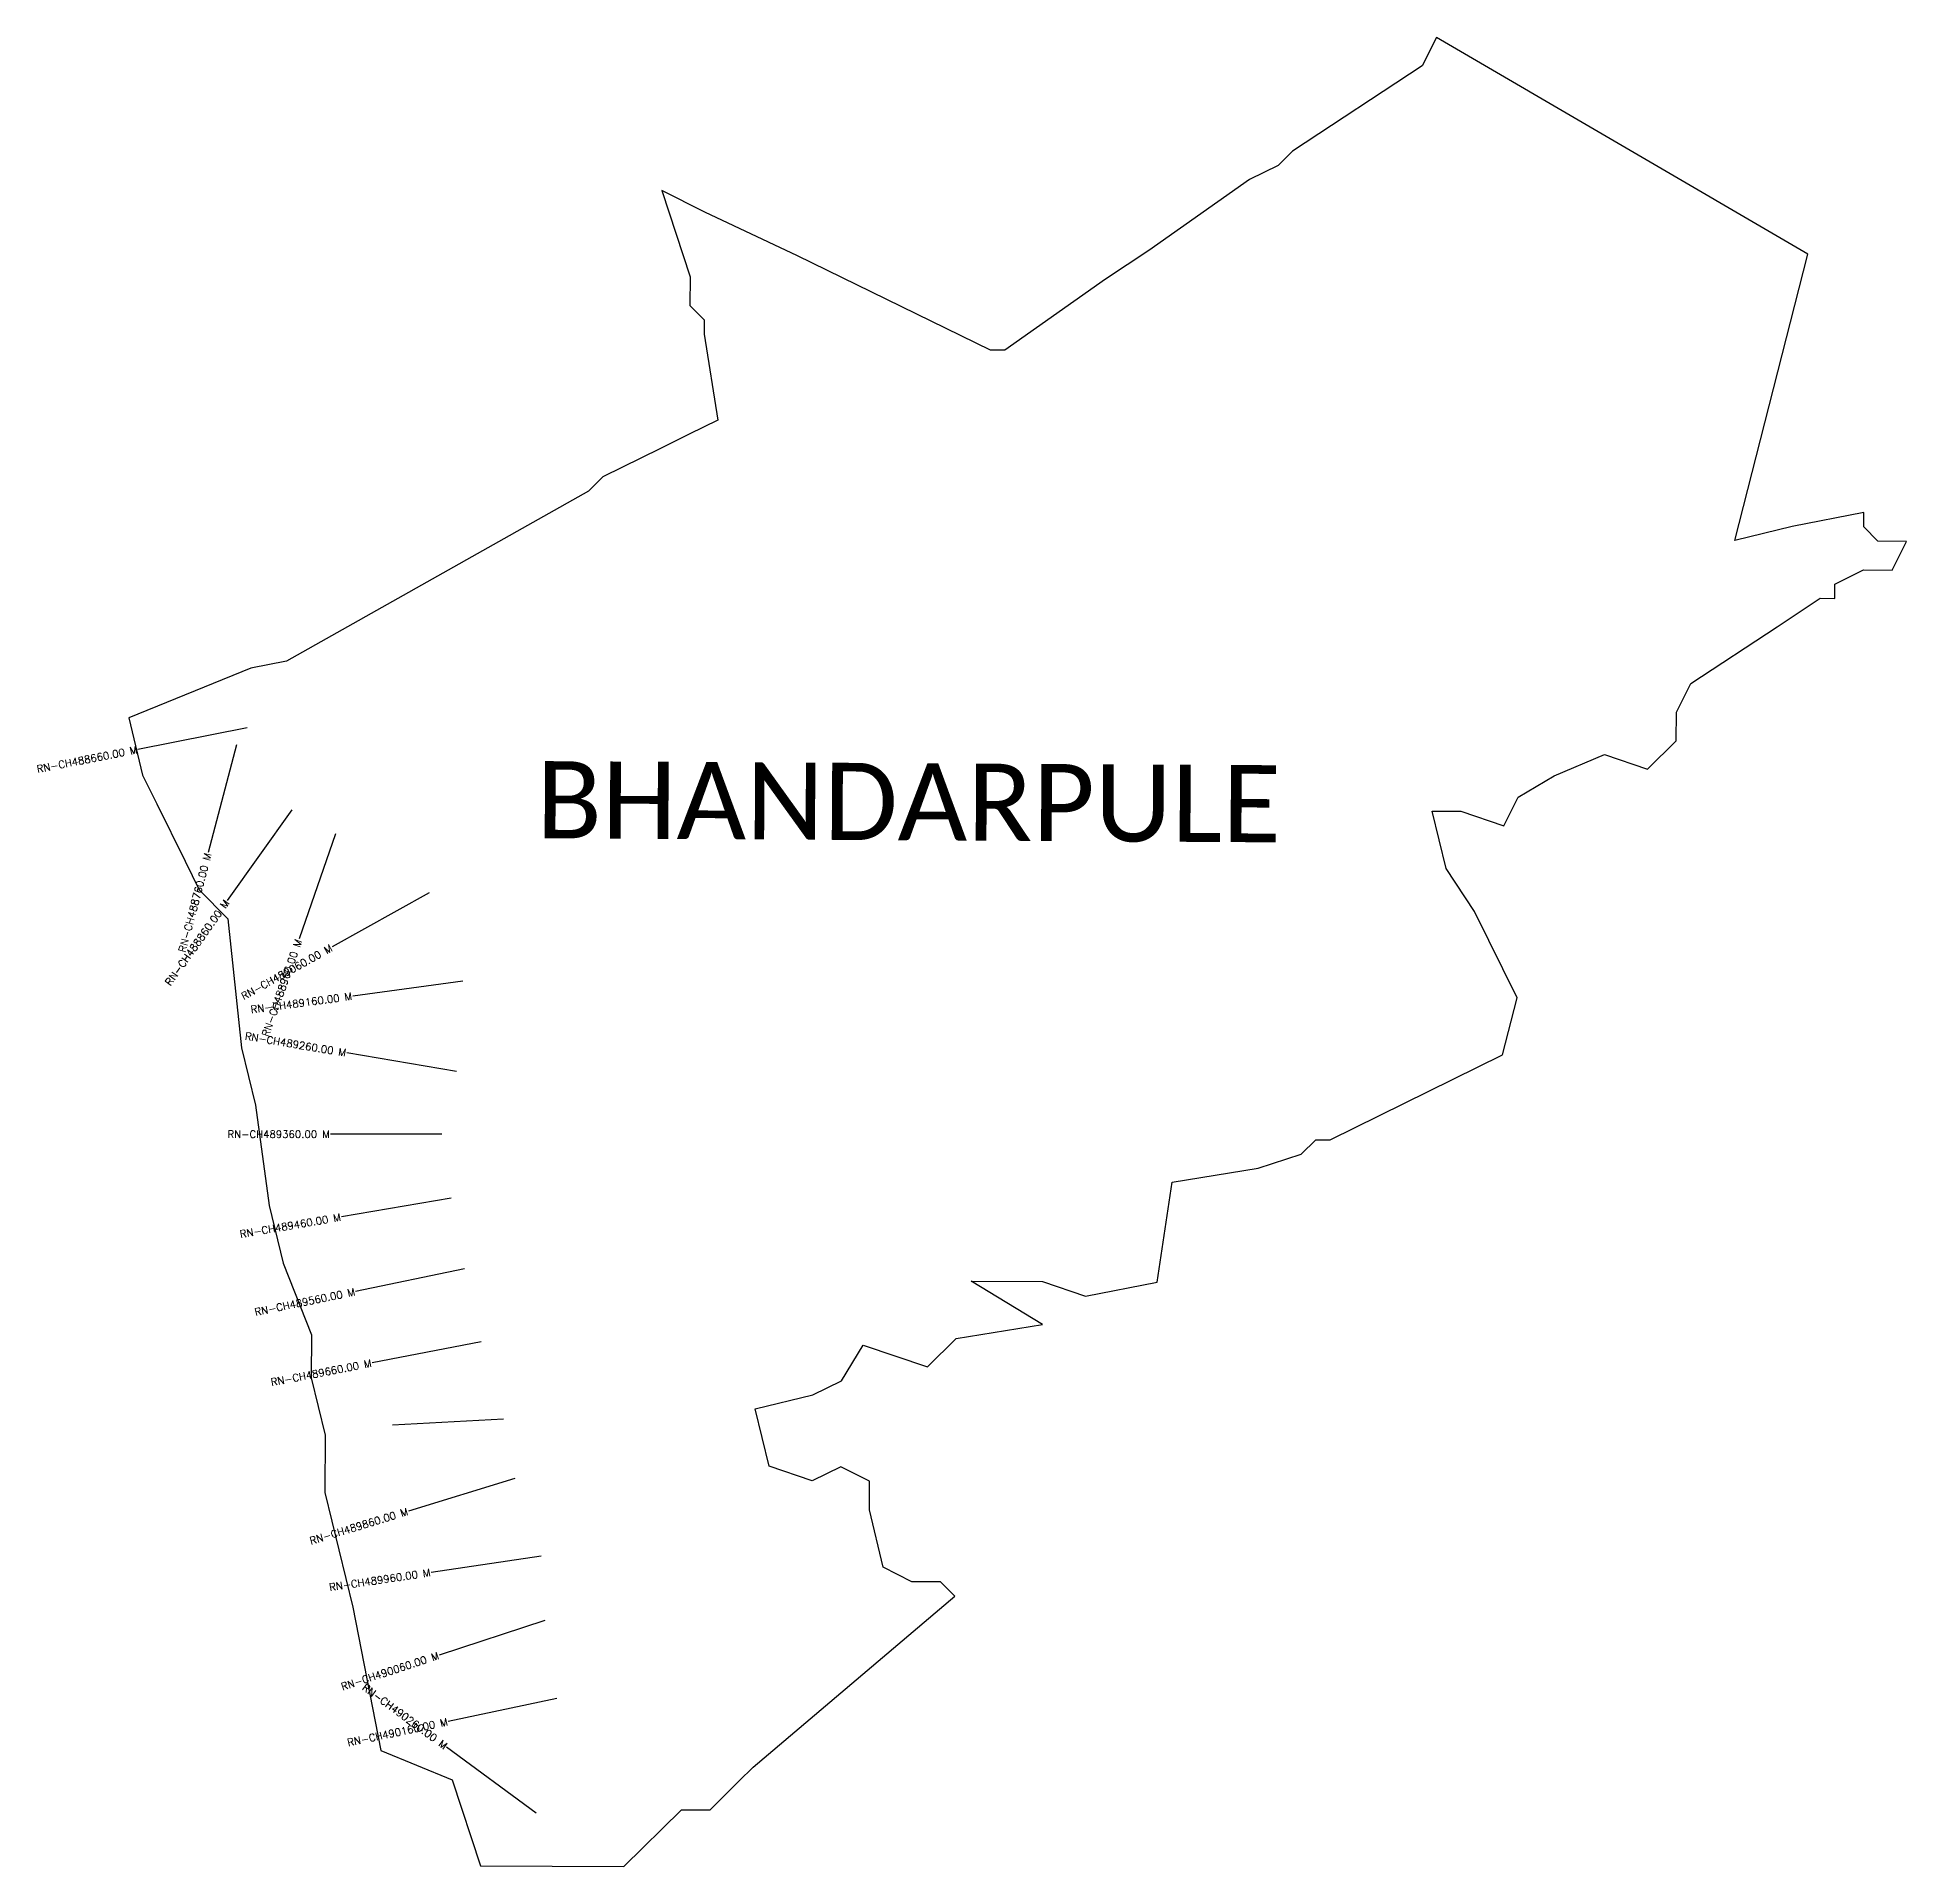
# Model space of a CAD drawing. Header units: metres. Extents: x 315586 to 318108, y 1893429 to 1895898.
import ezdxf
from ezdxf.enums import TextEntityAlignment as Align

# ---------------------------------------------------------------- set-up
doc = ezdxf.new("R2010")
doc.units = ezdxf.units.M
for name, color, linetype in [('CS', 134, 'Continuous'), ('CSMark', 6, 'Continuous'), ('VILLAGE BOUNDRY', 10, 'Continuous'), ('VILLAGE NAME', 250, 'Continuous')]:
    doc.layers.add(name, color=color, linetype=linetype)
doc.styles.get("Standard").update_dxf_attribs({"font": 'simplex.shx'})

msp = doc.modelspace()

# ---------------------------------------------------------------- linework, layer by layer
at = {"layer": 'CS'}
for p, q in [((315869.2, 1894965.7), (315722, 1894936.7)), ((315855.2, 1894942.7), (315816.8, 1894797.7)), ((315929.6, 1894855.1), (315842.6, 1894732.9)), ((315988.7, 1894822.5), (315939.4, 1894680.9)), ((316115.1, 1894742.9), (315984, 1894670)), ((316160.5, 1894623.7), (316011.9, 1894603.8)), ((316151.6, 1894502.1), (316003.7, 1894527)), ((316131.9, 1894417.3), (315981.9, 1894417.3)), ((316144.4, 1894331.2), (315996.6, 1894305.8)), ((316162.6, 1894235.5), (316015.7, 1894205.1)), ((316185.2, 1894137.1), (316037.9, 1894108.7)), ((316215.4, 1894032.6), (316065.6, 1894024.6)), ((316230.5, 1893952.7), (316087, 1893908.8)), ((316266, 1893848), (316117.6, 1893826)), ((316271.2, 1893761.1), (316128.6, 1893714.4)), ((316287.4, 1893655.7), (316140.6, 1893624.8)), ((316259.3, 1893501), (316138.5, 1893590))]:
    msp.add_line(p, q, dxfattribs=at)
at = {"layer": 'VILLAGE BOUNDRY'}
msp.add_lwpolyline([(317582.9, 1894601.5), (317525.5, 1894717.9), (317487.2, 1894776.1), (317468.2, 1894853.5), (317506.9, 1894853.3), (317564.8, 1894833.6), (317584.4, 1894872.2), (317632.9, 1894900.9), (317700.7, 1894929.6), (317758.6, 1894909.9), (317797.5, 1894948.3), (317797.7, 1894987), (317817.3, 1895025.6), (317933.7, 1895102.2), (317991.9, 1895140.6), (318011.3, 1895140.5), (318011.4, 1895159.8), (318050.1, 1895178.9), (318088.8, 1895178.7), (318108.4, 1895217.3), (318069.7, 1895217.5), (318050.5, 1895237), (318050.6, 1895256.3), (317953.8, 1895237.5), (317876.4, 1895218.6), (317975.2, 1895604.8), (317474.1, 1895897.6), (317454.6, 1895859), (317280, 1895744), (317260.5, 1895724.8), (317221.7, 1895705.6), (317085.8, 1895609.8), (317027.6, 1895571.4), (316891.7, 1895475.5), (316872.4, 1895475.6), (316612.1, 1895602.8), (316486.7, 1895661.5), (316428.9, 1895690.8), (316466.9, 1895574.6), (316466.7, 1895535.9), (316485.9, 1895516.5), (316485.8, 1895497.1), (316504.5, 1895381), (316465.7, 1895361.9), (316426.9, 1895342.8), (316349.4, 1895304.6), (316329.9, 1895285.3), (315922.6, 1895055.6), (315874.2, 1895046.2), (315709.5, 1894979.4), (315728.3, 1894902), (315747.5, 1894863.2), (315785.7, 1894785.7), (315804.8, 1894746.9), (315843.3, 1894708), (315861.6, 1894533.9), (315880.5, 1894456.5), (315899.1, 1894321), (315918, 1894243.5), (315956.1, 1894146.7), (315955.8, 1894088.7), (315974.7, 1894011.2), (315974.2, 1893933.9), (315993.2, 1893856.4), (316012, 1893779), (316049.6, 1893585.4), (316146, 1893546.2), (316184.1, 1893430), (316377.4, 1893428.9), (316455.2, 1893505.7), (316493.9, 1893505.5), (316532.8, 1893544), (316552.2, 1893563.2), (316824.2, 1893793.7), (316805, 1893813.1), (316766.3, 1893813.3), (316727.7, 1893832.9), (316708.9, 1893910.4), (316709.1, 1893949), (316670.5, 1893968.6), (316631.8, 1893949.5), (316573.9, 1893969.1), (316554.9, 1894046.6), (316632.4, 1894065.5), (316671.2, 1894084.6), (316700.5, 1894132.8), (316787.3, 1894103.3), (316826.2, 1894141.8), (316942.3, 1894160.4), (316846, 1894219), (316942.6, 1894218.4), (317000.5, 1894198.8), (317097.3, 1894217.5), (317117.4, 1894352.8), (317233.5, 1894371.5), (317291.6, 1894390.4), (317311.1, 1894409.7), (317330.4, 1894409.6), (317563.1, 1894524.3)], close=True, dxfattribs=at)

# ---------------------------------------------------------------- texts
at = {"layer": 'CSMark'}
for s, rotation, p in [('RN-CH488660.00 M', 11.1441, (315721, 1894936.5)), ('RN-CH488760.00 M', 75.1796, (315816.6, 1894796.7)), ('RN-CH488860.00 M', 54.5572, (315842, 1894732.1)), ('RN-CH488960.00 M', 70.7923, (315939, 1894679.9)), ('RN-CH489060.00 M', 29.0495, (315983.1, 1894669.6)), ('RN-CH489160.00 M', 7.6328, (316010.9, 1894603.7)), ('RN-CH489260.00 M', 350.4657, (316002.7, 1894527.1)), ('RN-CH489460.00 M', 9.7691, (315995.6, 1894305.6)), ('RN-CH489560.00 M', 11.662, (316014.8, 1894204.9)), ('RN-CH489660.00 M', 10.9236, (316036.9, 1894108.5)), ('RN-CH489860.00 M', 17.027, (316086.1, 1893908.5)), ('RN-CH489960.00 M', 8.407, (316116.6, 1893825.9)), ('RN-CH490060.00 M', 18.1233, (316127.6, 1893714.1)), ('RN-CH490260.00 M', 323.63, (316137.7, 1893590.6)), ('RN-CH490160.00 M', 11.9131, (316139.7, 1893624.5))]:
    msp.add_text(s, height=10, rotation=rotation, dxfattribs=at).set_placement(p, align=Align.MIDDLE_RIGHT)
msp.add_text('RN-CH489360.00 M', height=10, dxfattribs=at).set_placement((315980.9, 1894417.3), align=Align.MIDDLE_RIGHT)
at = {"layer": 'VILLAGE NAME', "insert": (316260, 1894920.9), "char_height": 104.042, "attachment_point": 1, "rotation": 359.6762}
msp.add_mtext_dynamic_manual_height_columns('{\\fCalibri|b0|i0|c0|p34;BHANDARPULE}', width=1198.8, gutter_width=520.2, heights=[105.8], dxfattribs=at)

doc.saveas('drawing.dxf')
